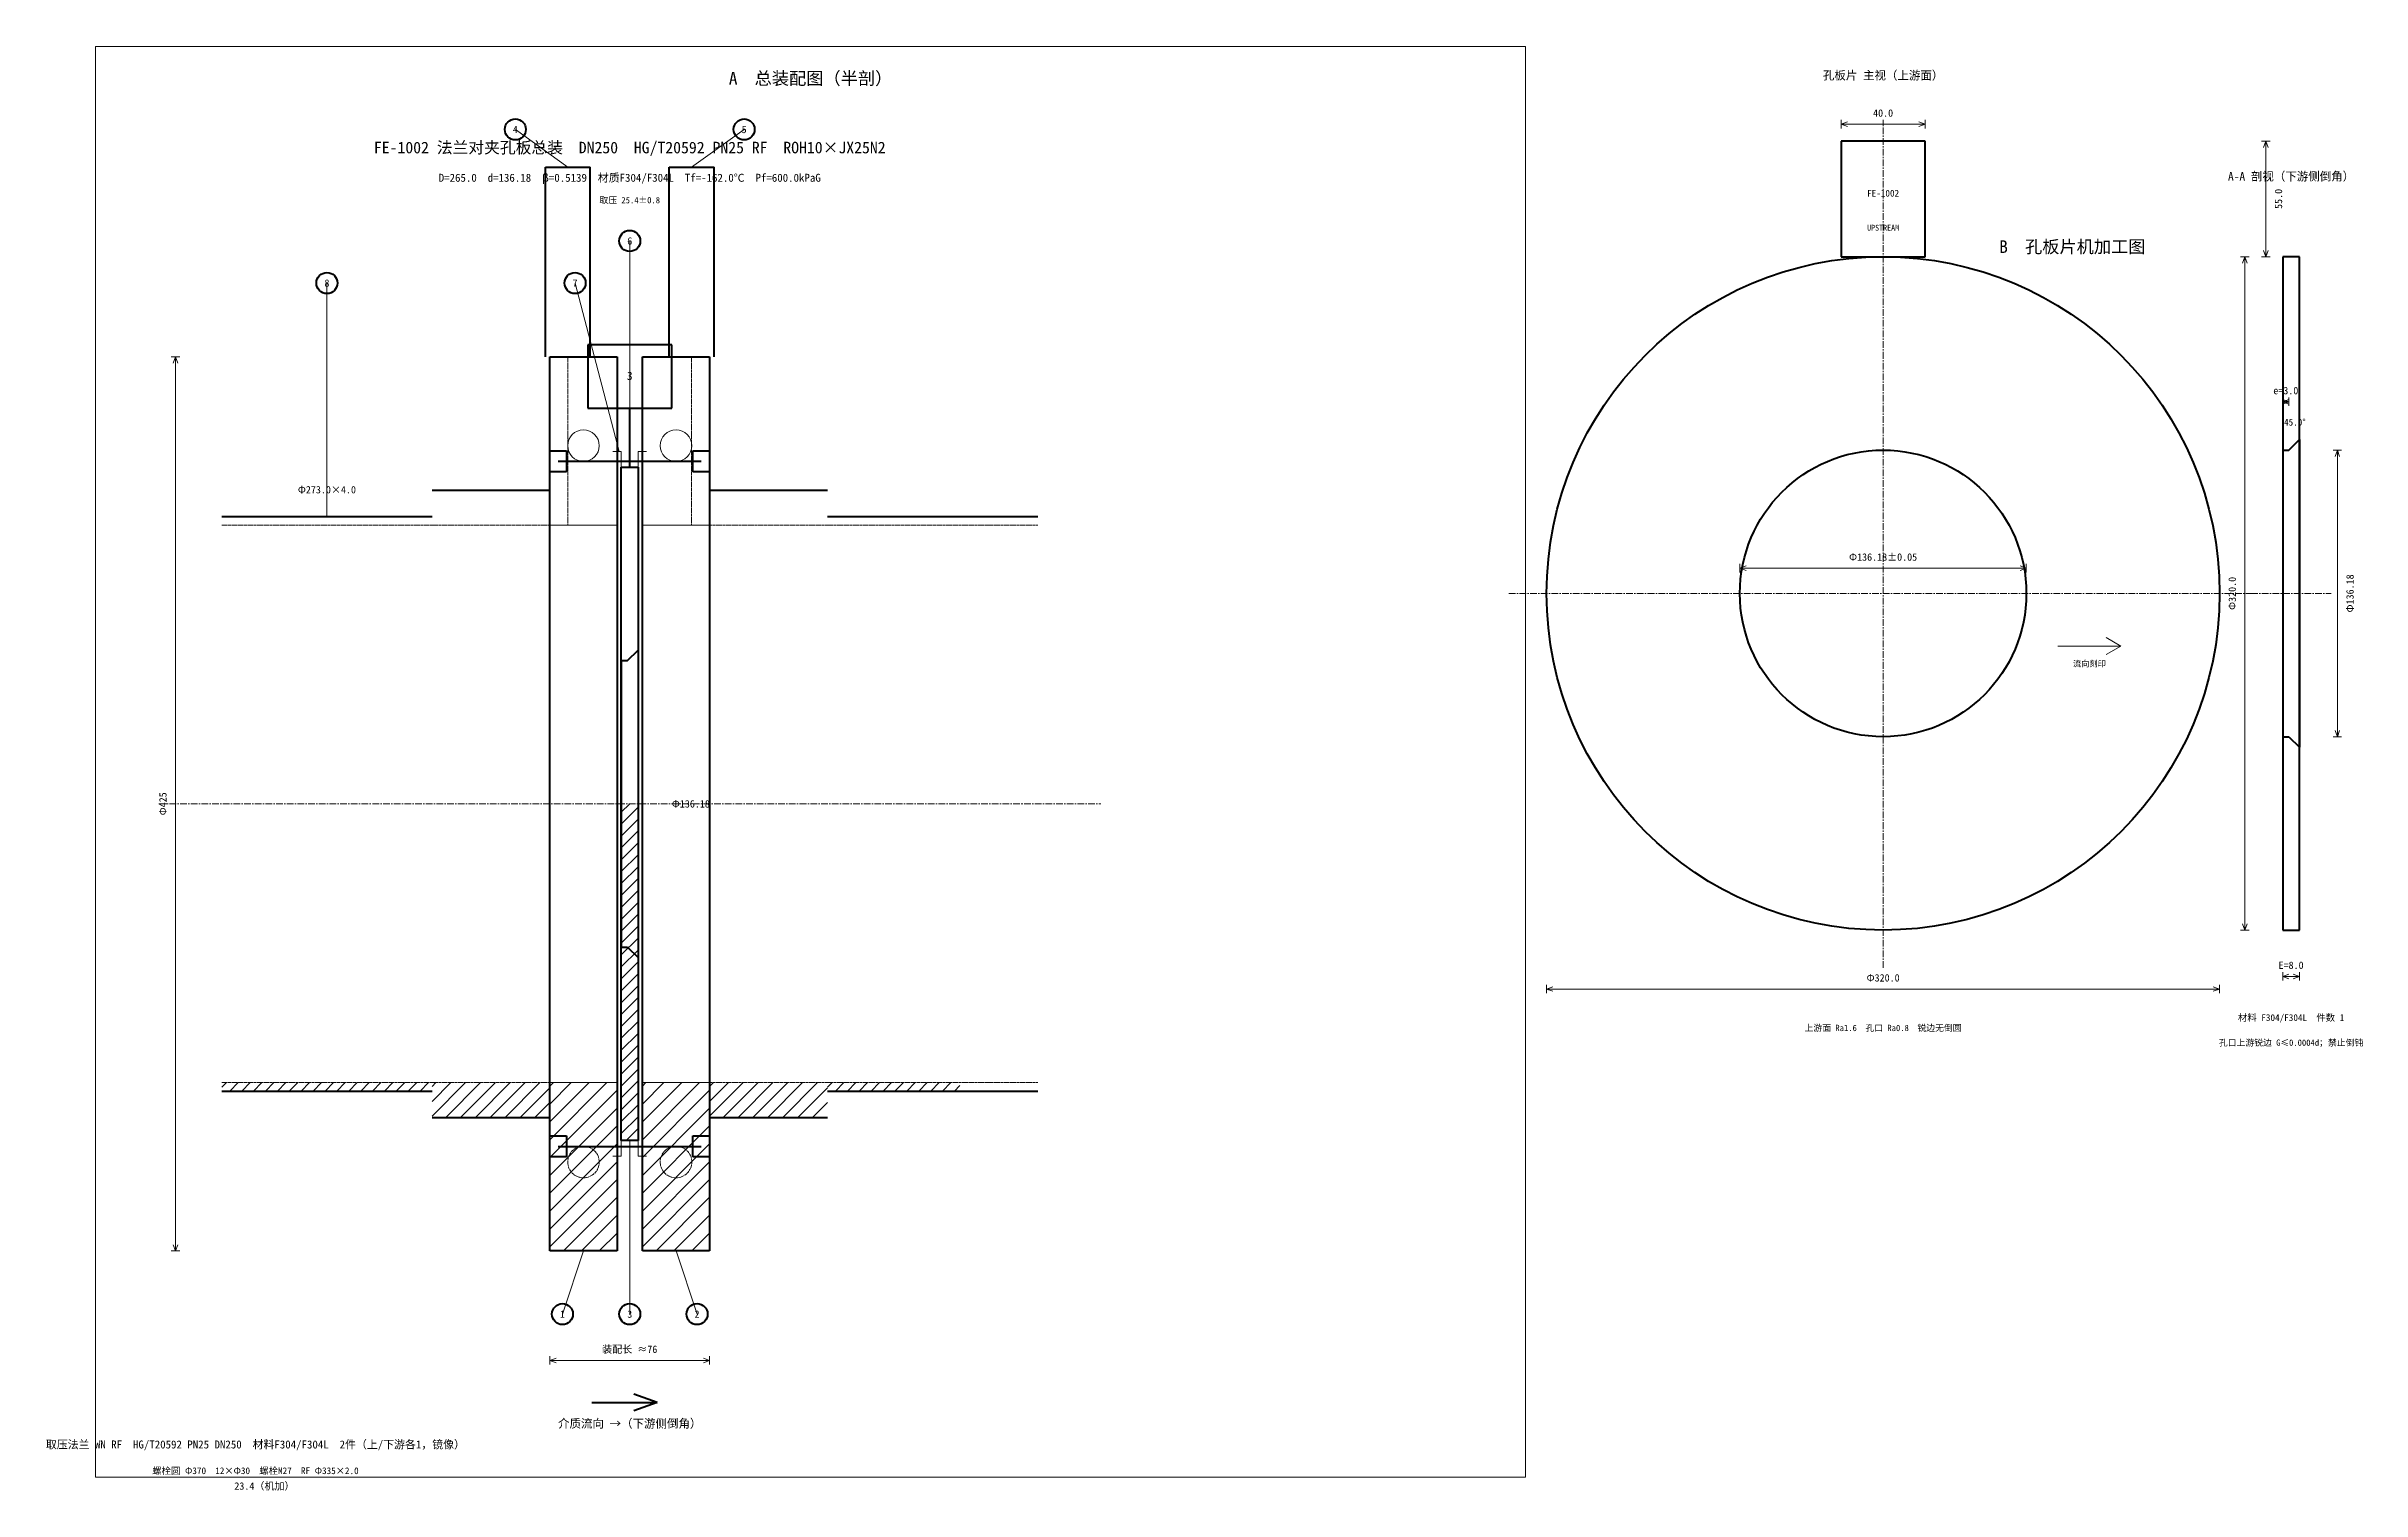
# Model space of a CAD drawing. Header units: millimetres. Extents: x -84 to 1104, y -1018 to 360.
# Drawn here: x -83 to 1018, y -326 to 360 of the extents above; entities that cross this region are included whole.
import ezdxf
from ezdxf.enums import TextEntityAlignment as Align

# ---------------------------------------------------------------- set-up
doc = ezdxf.new("R2010")
doc.units = ezdxf.units.MM
doc.linetypes.add('CENTER', pattern=[5.08, 3.175, -0.635, 0.635, -0.635])
doc.linetypes.add('DASHED', pattern=[1.524, 1.27, -0.254])
for name, color, linetype, lineweight in [('中心线', 1, 'CENTER', 18), ('剖面线', 7, 'Continuous', 13), ('文字', 7, 'Continuous', 18), ('标注', 3, 'Continuous', 18), ('细实线', 7, 'Continuous', 18), ('虚线', 7, 'DASHED', 18), ('表格', 7, 'Continuous', 18), ('轮廓', 7, 'Continuous', 50)]:
    doc.layers.add(name, color=color, linetype=linetype, lineweight=lineweight)
doc.styles.add('CN', font='simhei.ttf')

msp = doc.modelspace()

# ---------------------------------------------------------------- linework, layer by layer
at = {"layer": '中心线', "linetype": 'CENTER', "lineweight": 18}
for p, q in [((790, -78), (790, 325)), ((612, 100), (968, 100)), ((965, 100), (1003, 100)), ((-30, 0), (418, 0))]:
    msp.add_line(p, q, dxfattribs=at)
at = {"layer": '剖面线', "lineweight": 13}
for p, q in [((190, -4), (194, 0)), ((190, -9.6), (198, -1.6)), ((190, -15.3), (198, -7.3)), ((190, -20.9), (198, -12.9)), ((190, -26.6), (198, -18.6)), ((190, -32.2), (198, -24.2)), ((190, -37.9), (198, -29.9)), ((190, -43.5), (198, -35.5)), ((190, -49.2), (198, -41.2)), ((190, -54.9), (198, -46.9)), ((190, -60.5), (198, -52.5)), ((190, -66.2), (198, -58.2)), ((190, -71.8), (198, -63.8)), ((190, -77.5), (198, -69.5)), ((190, -83.1), (198, -75.1)), ((190, -88.8), (198, -80.8)), ((190, -94.5), (198, -86.5)), ((190, -100.1), (198, -92.1)), ((190, -105.8), (198, -97.8)), ((190, -111.4), (198, -103.4)), ((190, -117.1), (198, -109.1)), ((190, -122.7), (198, -114.7)), ((190, -128.4), (198, -120.4)), ((190, -134.1), (198, -126.1)), ((190, -139.7), (198, -131.7)), ((0, -134.7), (2.2, -132.5)), ((3.8, -136.5), (7.8, -132.5)), ((9.5, -136.5), (13.5, -132.5)), ((15.1, -136.5), (19.1, -132.5)), ((20.8, -136.5), (24.8, -132.5)), ((26.5, -136.5), (30.5, -132.5)), ((32.1, -136.5), (36.1, -132.5)), ((37.8, -136.5), (41.8, -132.5)), ((43.4, -136.5), (47.4, -132.5)), ((49.1, -136.5), (53.1, -132.5)), ((54.7, -136.5), (58.7, -132.5)), ((60.4, -136.5), (64.4, -132.5)), ((66.1, -136.5), (70.1, -132.5)), ((71.7, -136.5), (75.7, -132.5)), ((77.4, -136.5), (81.4, -132.5)), ((83, -136.5), (87, -132.5)), ((88.7, -136.5), (92.7, -132.5)), ((94.3, -136.5), (98.3, -132.5)), ((100, -148.4), (115.9, -132.5)), ((100, -141.4), (108.9, -132.5)), ((100, -134.3), (101.8, -132.5)), ((106.5, -149), (123, -132.5)), ((113.6, -149), (130.1, -132.5)), ((120.6, -149), (137.1, -132.5)), ((127.7, -149), (144.2, -132.5)), ((134.8, -149), (151.3, -132.5)), ((141.9, -149), (156, -134.9)), ((148.9, -149), (156, -141.9)), ((156, -159.6), (183.1, -132.5)), ((156, -151.2), (174.7, -132.5)), ((156, -142.7), (166.2, -132.5)), ((156, -134.2), (157.7, -132.5)), ((156, -168.1), (188, -136.1)), ((190, -145.4), (198, -137.4)), ((190, -151), (198, -143)), ((200, -159.6), (227.1, -132.5)), ((200, -151.2), (218.7, -132.5)), ((200, -142.7), (210.2, -132.5)), ((200, -134.2), (201.7, -132.5)), ((200, -168.1), (232, -136.1)), ((232, -148.4), (247.9, -132.5)), ((232, -141.4), (240.9, -132.5)), ((232, -134.3), (233.8, -132.5)), ((238.5, -149), (255, -132.5)), ((245.6, -149), (262.1, -132.5)), ((252.6, -149), (269.1, -132.5)), ((259.7, -149), (276.2, -132.5)), ((266.8, -149), (283.3, -132.5)), ((273.9, -149), (288, -134.9)), ((280.9, -149), (288, -141.9)), ((288, -134.7), (290.2, -132.5)), ((291.8, -136.5), (295.8, -132.5)), ((297.5, -136.5), (301.5, -132.5)), ((303.1, -136.5), (307.1, -132.5)), ((308.8, -136.5), (312.8, -132.5)), ((314.5, -136.5), (318.5, -132.5)), ((320.1, -136.5), (324.1, -132.5)), ((325.8, -136.5), (329.8, -132.5)), ((331.4, -136.5), (335.4, -132.5)), ((337.1, -136.5), (341.1, -132.5)), ((342.7, -136.5), (346.7, -132.5)), ((348.4, -136.5), (351, -133.9)), ((156, -176.6), (188, -144.6)), ((156, -185.1), (188, -153.1)), ((190, -156.7), (198, -148.7)), ((200, -176.6), (232, -144.6)), ((200, -185.1), (232, -153.1)), ((156, -193.6), (188, -161.6)), ((192.3, -160), (198, -154.3)), ((198, -160), (198, -160)), ((200, -193.6), (232, -161.6)), ((156, -202.1), (188, -170.1)), ((200, -202.1), (232, -170.1)), ((156, -210.6), (188, -178.6)), ((162.5, -212.5), (188, -187)), ((200, -210.6), (232, -178.6)), ((206.5, -212.5), (232, -187)), ((171, -212.5), (188, -195.5)), ((215, -212.5), (232, -195.5)), ((179.5, -212.5), (188, -204)), ((223.5, -212.5), (232, -204))]:
    msp.add_line(p, q, dxfattribs=at)
at = {"layer": '标注', "lineweight": 18}
for p, q in [((164.6, 302.5), (139.6, 320.5)), ((223.4, 302.5), (248.4, 320.5)), ((770, 321), (770, 325)), ((770, 323), (773, 324.1)), ((770, 323), (810, 323)), ((770, 323), (773, 321.9)), ((810, 323), (807, 324.1)), ((810, 323), (807, 321.9)), ((810, 321), (810, 325)), ((970, 315), (974, 315)), ((972, 315), (970.9, 312)), ((972, 260), (972, 315)), ((972, 315), (973.1, 312)), ((194, 162.8), (194, 267.5)), ((960, 260), (964, 260)), ((962, 260), (960.9, 257)), ((962, -60), (962, 260)), ((962, 260), (963.1, 257)), ((970, 260), (974, 260)), ((972, 260), (970.9, 263)), ((972, 260), (973.1, 263)), ((50, 136.5), (50, 247.5)), ((189, 167.5), (168, 247.5)), ((-24, 212.5), (-20, 212.5)), ((-22, 212.5), (-23.1, 209.5)), ((-22, -212.5), (-22, 212.5)), ((-22, 212.5), (-20.9, 209.5)), ((980, 189.1), (980, 193.1)), ((980, 191.1), (983, 192.2)), ((983, 191.1), (980, 192.2)), ((980, 191.1), (983, 191.1)), ((980, 191.1), (983, 190)), ((983, 191.1), (980, 190)), ((983, 189.1), (983, 193.1)), ((1004, 168.1), (1008, 168.1)), ((1006, 168.1), (1004.9, 165.1)), ((1006, 31.9), (1006, 168.1)), ((1006, 168.1), (1007.1, 165.1)), ((721.9, 110), (721.9, 114)), ((721.9, 112), (724.9, 113.1)), ((721.9, 112), (858.1, 112)), ((721.9, 112), (724.9, 110.9)), ((858.1, 112), (855.1, 113.1)), ((858.1, 112), (855.1, 110.9)), ((858.1, 110), (858.1, 114)), ((1006, 31.9), (1004.9, 34.9)), ((1006, 31.9), (1007.1, 34.9)), ((1004, 31.9), (1008, 31.9)), ((960, -60), (964, -60)), ((962, -60), (960.9, -57)), ((962, -60), (963.1, -57)), ((630, -90), (630, -86)), ((630, -88), (633, -86.9)), ((630, -88), (950, -88)), ((630, -88), (633, -89.1)), ((950, -88), (947, -86.9)), ((950, -88), (947, -89.1)), ((950, -90), (950, -86)), ((980, -84), (980, -80)), ((980, -82), (983, -80.9)), ((980, -82), (988, -82)), ((980, -82), (983, -83.1)), ((988, -82), (985, -80.9)), ((988, -82), (985, -83.1)), ((988, -84), (988, -80)), ((194, -160), (194, -242.5)), ((-24, -212.5), (-20, -212.5)), ((-22, -212.5), (-23.1, -209.5)), ((-22, -212.5), (-20.9, -209.5)), ((172, -212.5), (162, -242.5)), ((216, -212.5), (226, -242.5)), ((156, -266.5), (156, -262.5)), ((156, -264.5), (159, -263.4)), ((232, -264.5), (229, -263.4)), ((232, -266.5), (232, -262.5)), ((156, -264.5), (232, -264.5)), ((156, -264.5), (159, -265.6)), ((232, -264.5), (229, -265.6))]:
    msp.add_line(p, q, dxfattribs=at)
at = {"layer": '细实线', "lineweight": 18}
for p, q in [((186, 167.5), (188, 167.5)), ((188, 167.5), (190, 167.5)), ((188, -167.5), (188, 167.5)), ((190, 167.5), (190, -167.5)), ((198, 167.5), (200, 167.5)), ((198, -167.5), (198, 167.5)), ((202, 167.5), (200, 167.5)), ((200, 167.5), (200, -167.5)), ((156, 132.5), (188, 132.5)), ((200, 132.5), (232, 132.5)), ((903.1, 75), (896.1, 79)), ((873.1, 75), (903.1, 75)), ((903.1, 75), (896.1, 71)), ((156, -132.5), (188, -132.5)), ((200, -132.5), (232, -132.5)), ((186, -167.5), (188, -167.5)), ((190, -167.5), (188, -167.5)), ((200, -167.5), (198, -167.5)), ((202, -167.5), (200, -167.5))]:
    msp.add_line(p, q, dxfattribs=at)
for centre in [(172, 170.2), (216, 170.2)]:
    msp.add_circle(centre, 7.5, dxfattribs=at)
at = {"layer": '虚线', "linetype": 'DASHED', "lineweight": 18}
for p, q in [((164.6, 212.5), (164.6, 132.5)), ((223.4, 212.5), (223.4, 132.5)), ((0, 132.5), (100, 132.5)), ((100, 132.5), (156, 132.5)), ((232, 132.5), (288, 132.5)), ((288, 132.5), (388, 132.5)), ((0, -132.5), (100, -132.5)), ((100, -132.5), (156, -132.5)), ((232, -132.5), (288, -132.5)), ((288, -132.5), (388, -132.5))]:
    msp.add_line(p, q, dxfattribs=at)
for centre in [(172, -170.2), (216, -170.2)]:
    msp.add_circle(centre, 7.5, dxfattribs=at)
at = {"layer": '表格', "lineweight": 18}
for p, q in [((620, 360), (-60, 360)), ((-60, 360), (-60, -320)), ((620, -320), (620, 360)), ((-60, -320), (620, -320))]:
    msp.add_line(p, q, dxfattribs=at)
at = {"layer": '轮廓', "lineweight": 50}
for p, q in [((810, 315), (770, 315)), ((770, 315), (770, 260)), ((810, 260), (810, 315)), ((153.9, 212.5), (153.9, 302.5)), ((153.9, 302.5), (175.2, 302.5)), ((175.2, 212.5), (175.2, 302.5)), ((212.8, 212.5), (212.8, 302.5)), ((212.8, 302.5), (234.1, 302.5)), ((234.1, 212.5), (234.1, 302.5)), ((770, 260), (810, 260)), ((988, 260), (980, 260)), ((980, 260), (980, -60)), ((988, -60), (988, 260)), ((156, 212.5), (188, 212.5)), ((156, -212.5), (156, 212.5)), ((214, 218.2), (174, 218.2)), ((174, 218.2), (174, 188)), ((188, 212.5), (188, -212.5)), ((200, 212.5), (232, 212.5)), ((200, -212.5), (200, 212.5)), ((214, 188), (214, 218.2)), ((232, 212.5), (232, -212.5)), ((174, 188), (214, 188)), ((194, 160), (194, 188)), ((156, 167.8), (164, 167.8)), ((156, 157.8), (156, 167.8)), ((164, 167.8), (164, 157.8)), ((224, 167.8), (232, 167.8)), ((224, 157.8), (224, 167.8)), ((232, 167.8), (232, 157.8)), ((980, 168.1), (983, 168.1)), ((980, 168.1), (980, 31.9)), ((983, 168.1), (988, 173.1)), ((988, 173.1), (988, 26.9)), ((164, 157.8), (156, 157.8)), ((160, 162.8), (228, 162.8)), ((190, 160), (198, 160)), ((190, -160), (190, 160)), ((198, 160), (198, -160)), ((232, 157.8), (224, 157.8)), ((100, 149), (156, 149)), ((232, 149), (288, 149)), ((0, 136.5), (100, 136.5)), ((288, 136.5), (388, 136.5)), ((190, 68.1), (193, 68.1)), ((190, 68.1), (190, -68.1)), ((193, 68.1), (198, 73.1)), ((198, 73.1), (198, -73.1)), ((980, 31.9), (983, 31.9)), ((983, 31.9), (988, 26.9)), ((980, -60), (988, -60)), ((190, -68.1), (193, -68.1)), ((193, -68.1), (198, -73.1)), ((0, -136.5), (100, -136.5)), ((288, -136.5), (388, -136.5)), ((100, -149), (156, -149)), ((232, -149), (288, -149)), ((156, -157.8), (164, -157.8)), ((156, -167.8), (156, -157.8)), ((160, -162.8), (228, -162.8)), ((164, -157.8), (164, -167.8)), ((198, -160), (190, -160)), ((224, -157.8), (232, -157.8)), ((224, -167.8), (224, -157.8)), ((232, -157.8), (232, -167.8)), ((164, -167.8), (156, -167.8)), ((232, -167.8), (224, -167.8)), ((188, -212.5), (156, -212.5)), ((232, -212.5), (200, -212.5)), ((176, -284.5), (207, -284.5)), ((207, -284.5), (196, -280.5)), ((207, -284.5), (196, -288.5))]:
    msp.add_line(p, q, dxfattribs=at)
for centre, radius in [((139.6, 320.5), 5), ((248.4, 320.5), 5), ((194, 267.5), 5), ((790, 100), 160), ((50, 247.5), 5), ((168, 247.5), 5), ((790, 100), 68.1), ((162, -242.5), 5), ((194, -242.5), 5), ((226, -242.5), 5)]:
    msp.add_circle(centre, radius, dxfattribs=at)

# ---------------------------------------------------------------- texts
at = {"layer": '文字', "style": 'CN'}
for s, height, p in [('A  总装配图（半剖）', 6, (280, 340)), ('孔板片 主视（上游面）', 4, (790, 343)), ('40.0', 3.5, (790, 325.5)), ('FE-1002 法兰对夹孔板总装  DN250  HG/T20592 PN25 RF  ROH10×JX25N2', 5.5, (194, 307.5)), ('D=265.0  d=136.18  β=0.5139  材质F304/F304L  Tf=-162.0℃  Pf=600.0kPaG', 3.8, (194, 294.5)), ('A-A 剖视（下游侧倒角）', 4, (984, 295)), ('取压 25.4±0.8', 3, (194, 284.5)), ('B  孔板片机加工图', 6, (880, 260)), ('e=3.0', 3.5, (981.5, 193.6)), ('45.0°', 3.2, (985.8, 178.8)), ('Φ273.0×4.0', 3.5, (50, 146.5)), ('Φ136.18±0.05', 3.5, (790, 114.5)), ('E=8.0', 3.5, (984, -79.5)), ('Φ320.0', 3.5, (790, -85.5)), ('装配长 ≈76', 3.5, (194, -262)), ('取压法兰 WN RF  HG/T20592 PN25 DN250  材料F304/F304L  2件（上/下游各1，镜像）', 3.8, (16, -307.5)), ('螺栓圆 Φ370  12×Φ30  螺栓M27  RF Φ335×2.0', 3.2, (16, -319.5)), ('23.4（机加）', 3.5, (20.3, -327))]:
    msp.add_text(s, height=height, dxfattribs=at).set_placement(p, align=Align.BOTTOM_CENTER)
for s, height, p in [('4', 3.5, (139.6, 320.5)), ('5', 3.5, (248.4, 320.5)), ('FE-1002', 3.2, (790, 290.2)), ('6', 3.5, (194, 267.5)), ('UPSTREAM', 2.8, (790, 273.8)), ('8', 3.5, (50, 247.5)), ('7', 3.5, (168, 247.5)), ('3', 4, (194, 203.4)), ('1', 3.5, (162, -242.5)), ('3', 3.5, (194, -242.5)), ('2', 3.5, (226, -242.5))]:
    msp.add_text(s, height=height, dxfattribs=at).set_placement(p, align=Align.MIDDLE_CENTER)
for s, p in [('55.0', (978, 287.5)), ('Φ320.0', (956, 100)), ('Φ136.18', (1012, 100)), ('Φ425', (-28, 0))]:
    msp.add_text(s, height=3.5, rotation=90, dxfattribs=at).set_placement(p, align=Align.MIDDLE_CENTER)
for s, height, p in [('流向刻印', 2.8, (888.1, 68)), ('上游面 Ra1.6  孔口 Ra0.8  锐边无倒圆', 3, (790, -105)), ('材料 F304/F304L  件数 1', 3.2, (984, -100)), ('孔口上游锐边 G≤0.0004d；禁止倒钝', 3, (984, -112)), ('介质流向 →（下游侧倒角）', 4, (194, -292.5))]:
    msp.add_text(s, height=height, dxfattribs=at).set_placement(p, align=Align.TOP_CENTER)
msp.add_text('Φ136.18', height=3.5, dxfattribs=at).set_placement((214, 0), align=Align.MIDDLE_LEFT)

doc.saveas('drawing.dxf')
